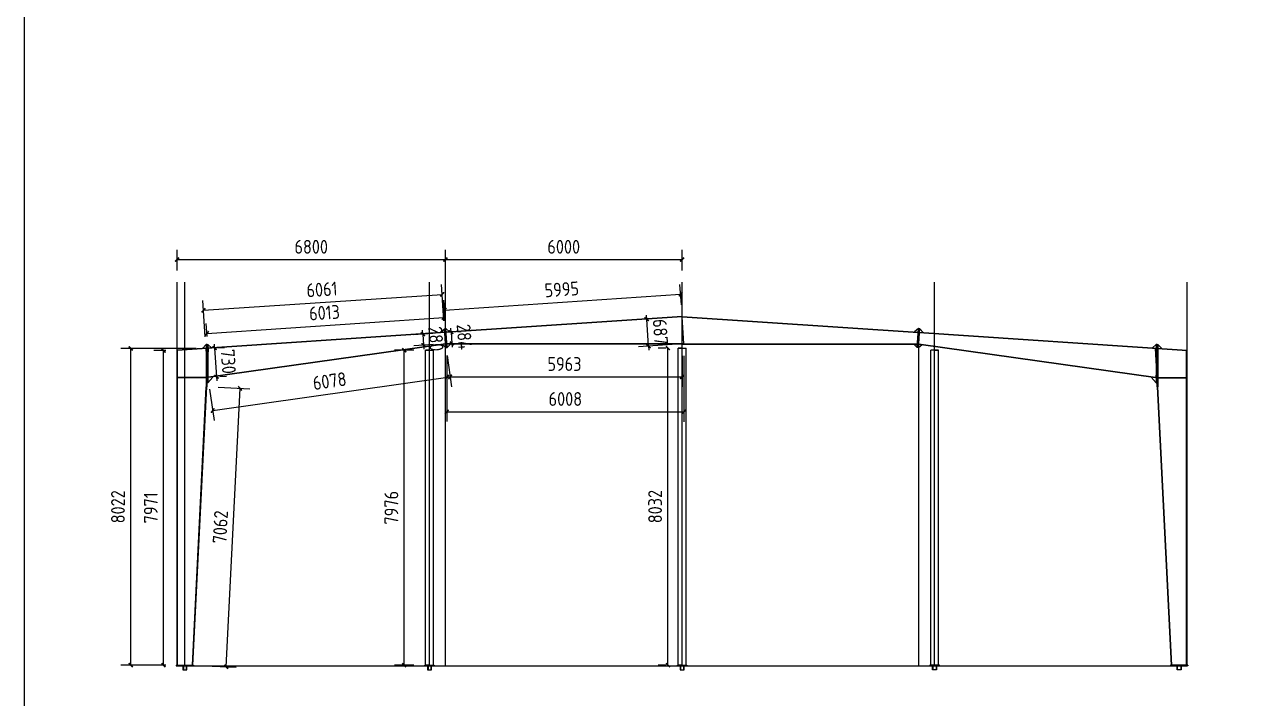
# Model space of a CAD drawing. Extents: x 564571 to 676920, y 109762 to 182243.
# Drawn here: x 566139 to 597187, y 142693 to 159767 of the extents above; entities that cross this region are included whole.
import ezdxf

# ---------------------------------------------------------------- set-up
doc = ezdxf.new("R2010")
doc.units = 0
doc.header["$LTSCALE"] = 1000
doc.header["$MEASUREMENT"] = 0
doc.layers.add('DOTE', color=1, linetype='Continuous')
doc.styles.get("Standard").update_dxf_attribs({"font": 'gbenor.shx', "bigfont": 'gbcbig.shx'})
doc.dimstyles.get("Standard").update_dxf_attribs({"dimscale": 100, "dimtxt": 3.5, "dimasz": 1, "dimexe": 2.5, "dimexo": 3, "dimgap": 1.5, "dimtad": 1, "dimdec": 0, "dimzin": 0, "dimdsep": 46, "dimtxsty": 'Standard', "dimblk": 'ARCHTICK', "dimcen": 0.09, "dimadec": 0, "dimazin": 0, "dimtfac": 1, "dimtdec": 0, "dimtix": 1, "dimtmove": 2, "dimatfit": 3, "dimfxl": 1, "dimtolj": 1, "dimtzin": 0, "dimarcsym": 0})

# ---------------------------------------------------------------- blocks, each defined once
blk = doc.blocks.new('_ArchTick')
at = {"color": 0, "linetype": 'ByBlock', "const_width": 0.4}
blk.add_lwpolyline([(-0.5, -0.5), (0.5, 0.5)], dxfattribs=at)
blk = doc.blocks.new('*D205')
at = {"color": 0, "lineweight": -2}
for p, q in [((570006, 153536), (570006, 154061)), ((576806, 151849), (576806, 154061)), ((570006, 153811), (576806, 153811))]:
    blk.add_line(p, q, dxfattribs=at)
at = {"layer": 'Defpoints', "color": 0}
for p in [(576806, 153811), (570006, 153236), (576806, 151549)]:
    blk.add_point(p, dxfattribs=at)
at = {"color": 0, "lineweight": -2, "xscale": 100, "yscale": 100, "zscale": 100, "rotation": 180}
blk.add_blockref('_ArchTick', (570006, 153811), dxfattribs=at)
at = {"color": 0, "lineweight": -2, "xscale": 100, "yscale": 100, "zscale": 100}
blk.add_blockref('_ArchTick', (576806, 153811), dxfattribs=at)
at = {"color": 0, "insert": (573406, 154136), "char_height": 350, "attachment_point": 5}
blk.add_mtext('\\A1;6800', dxfattribs=at)
blk = doc.blocks.new('*D206')
at = {"color": 0, "lineweight": -2}
for p, q in [((576806, 151849), (576806, 154061)), ((582806, 153536), (582806, 154061)), ((576806, 153811), (582806, 153811))]:
    blk.add_line(p, q, dxfattribs=at)
at = {"layer": 'Defpoints', "color": 0}
for p in [(582806, 153811), (582806, 153236), (576806, 151549)]:
    blk.add_point(p, dxfattribs=at)
at = {"color": 0, "lineweight": -2, "xscale": 100, "yscale": 100, "zscale": 100, "rotation": 180}
blk.add_blockref('_ArchTick', (576806, 153811), dxfattribs=at)
at = {"color": 0, "lineweight": -2, "xscale": 100, "yscale": 100, "zscale": 100}
blk.add_blockref('_ArchTick', (582806, 153811), dxfattribs=at)
at = {"color": 0, "insert": (579806, 154136), "char_height": 350, "attachment_point": 5}
blk.add_mtext('\\A1;6000', dxfattribs=at)
blk = doc.blocks.new('*D207')
at = {"color": 0, "lineweight": -2}
for p, q in [((576489, 151940), (575986, 151906)), ((576236, 151923), (576229, 152023)), ((576236, 151923), (576254, 151644)), ((576508, 151661), (576005, 151627)), ((576254, 151644), (576261, 151544))]:
    blk.add_line(p, q, dxfattribs=at)
at = {"layer": 'Defpoints', "color": 0}
for p in [(576789, 151960), (576254, 151644), (576807, 151680)]:
    blk.add_point(p, dxfattribs=at)
at = {"color": 0, "lineweight": -2, "xscale": 100, "yscale": 100, "zscale": 100}
for p, rotation in [((576236, 151923), 273.8140748343022), ((576254, 151644), 93.81407483430223)]:
    blk.add_blockref('_ArchTick', p, dxfattribs=dict(at, rotation=rotation))
at = {"color": 0, "insert": (576569, 151805), "char_height": 350, "attachment_point": 5, "rotation": 273.8141}
blk.add_mtext('\\A1;280', dxfattribs=at)
blk = doc.blocks.new('*D208')
at = {"color": 0, "lineweight": -2}
for p, q in [((570958, 151571), (570951, 151671)), ((570958, 151571), (571006, 150843)), ((571040, 151577), (571207, 151588)), ((571006, 150843), (571013, 150743)), ((571089, 150848), (571256, 150859))]:
    blk.add_line(p, q, dxfattribs=at)
at = {"layer": 'Defpoints', "color": 0}
for p in [(570741, 151557), (570789, 150828), (571006, 150843)]:
    blk.add_point(p, dxfattribs=at)
at = {"color": 0, "lineweight": -2, "xscale": 100, "yscale": 100, "zscale": 100}
for p, rotation in [((570958, 151571), 273.8140748342923), ((571006, 150843), 93.81407483429233)]:
    blk.add_blockref('_ArchTick', p, dxfattribs=dict(at, rotation=rotation))
at = {"color": 0, "insert": (571306, 151229), "char_height": 350, "attachment_point": 5, "rotation": 273.8141}
blk.add_mtext('\\A1;730', dxfattribs=at)
blk = doc.blocks.new('*D209')
at = {"color": 0, "lineweight": -2}
for p, q in [((576769, 152259), (576707, 153181)), ((570721, 151856), (570659, 152778)), ((570676, 152528), (576724, 152931))]:
    blk.add_line(p, q, dxfattribs=at)
at = {"layer": 'Defpoints', "color": 0}
for p in [(576724, 152931), (576789, 151960), (570741, 151557)]:
    blk.add_point(p, dxfattribs=at)
at = {"color": 0, "lineweight": -2, "xscale": 100, "yscale": 100, "zscale": 100}
for p, rotation in [((576724, 152931), 3.81407483429067), ((570676, 152528), 183.8140748342907)]:
    blk.add_blockref('_ArchTick', p, dxfattribs=dict(at, rotation=rotation))
at = {"color": 0, "insert": (573678, 153054), "char_height": 350, "attachment_point": 5, "rotation": 3.8141}
blk.add_mtext('\\A1;6061', dxfattribs=at)
blk = doc.blocks.new('*D210')
at = {"color": 0, "lineweight": -2}
for p, q in [((576769, 152257), (576747, 152591)), ((570770, 151859), (570747, 152192)), ((570764, 151943), (576764, 152341))]:
    blk.add_line(p, q, dxfattribs=at)
at = {"layer": 'Defpoints', "color": 0}
for p in [(576764, 152341), (576789, 151958), (570789, 151560)]:
    blk.add_point(p, dxfattribs=at)
at = {"color": 0, "lineweight": -2, "xscale": 100, "yscale": 100, "zscale": 100}
for p, rotation in [((576764, 152341), 3.797173424914508), ((570764, 151943), 183.7971734249145)]:
    blk.add_blockref('_ArchTick', p, dxfattribs=dict(at, rotation=rotation))
at = {"color": 0, "insert": (573742, 152466), "char_height": 350, "attachment_point": 5, "rotation": 3.7972}
blk.add_mtext('\\A1;6013', dxfattribs=at)
blk = doc.blocks.new('*D211')
at = {"color": 0, "lineweight": -2}
for p, q in [((576849, 151383), (576962, 150592)), ((570909, 149987), (576927, 150839)), ((570831, 150531), (570944, 149739))]:
    blk.add_line(p, q, dxfattribs=at)
at = {"layer": 'Defpoints', "color": 0}
for p in [(576807, 151680), (570789, 150828), (576927, 150839)]:
    blk.add_point(p, dxfattribs=at)
at = {"color": 0, "lineweight": -2, "xscale": 100, "yscale": 100, "zscale": 100}
for p, rotation in [((576927, 150839), 8.059489575299224), ((570909, 149987), 188.0594895752992)]:
    blk.add_blockref('_ArchTick', p, dxfattribs=dict(at, rotation=rotation))
at = {"color": 0, "insert": (573872, 150735), "char_height": 350, "attachment_point": 5, "rotation": 8.0595}
blk.add_mtext('\\A1;6078', dxfattribs=at)
blk = doc.blocks.new('*D212')
at = {"color": 0, "lineweight": -2}
for p, q in [((569718, 151508), (569414, 151508)), ((569664, 143538), (569664, 151508)), ((569718, 143538), (569414, 143538))]:
    blk.add_line(p, q, dxfattribs=at)
at = {"layer": 'Defpoints', "color": 0}
for p in [(569664, 151508), (570018, 151508), (570018, 143538)]:
    blk.add_point(p, dxfattribs=at)
at = {"color": 0, "lineweight": -2, "xscale": 100, "yscale": 100, "zscale": 100}
for p, rotation in [((569664, 151508), 90), ((569664, 143538), 270)]:
    blk.add_blockref('_ArchTick', p, dxfattribs=dict(at, rotation=rotation))
at = {"color": 0, "insert": (569339, 147523), "char_height": 350, "attachment_point": 5, "rotation": 90}
blk.add_mtext('\\A1;7971', dxfattribs=at)
blk = doc.blocks.new('*D213')
at = {"color": 0, "lineweight": -2}
for p, q in [((570494, 151560), (568583, 151560)), ((568833, 143538), (568833, 151560)), ((569718, 143538), (568583, 143538))]:
    blk.add_line(p, q, dxfattribs=at)
at = {"layer": 'Defpoints', "color": 0}
for p in [(568833, 151560), (570794, 151560), (570018, 143538)]:
    blk.add_point(p, dxfattribs=at)
at = {"color": 0, "lineweight": -2, "xscale": 100, "yscale": 100, "zscale": 100}
for p, rotation in [((568833, 151560), 90), ((568833, 143538), 270)]:
    blk.add_blockref('_ArchTick', p, dxfattribs=dict(at, rotation=rotation))
at = {"color": 0, "insert": (568508, 147549), "char_height": 350, "attachment_point": 5, "rotation": 90}
blk.add_mtext('\\A1;8022', dxfattribs=at)
blk = doc.blocks.new('*D214')
at = {"color": 0, "lineweight": -2}
for p, q in [((571045, 150577), (571852, 150537)), ((571252, 143496), (571603, 150549)), ((570694, 143523), (571501, 143483))]:
    blk.add_line(p, q, dxfattribs=at)
at = {"layer": 'Defpoints', "color": 0}
for p in [(570745, 150592), (571603, 150549), (570394, 143538)]:
    blk.add_point(p, dxfattribs=at)
at = {"color": 0, "lineweight": -2, "xscale": 100, "yscale": 100, "zscale": 100}
for p, rotation in [((571603, 150549), 87.1494523439832), ((571252, 143496), 267.1494523439832)]:
    blk.add_blockref('_ArchTick', p, dxfattribs=dict(at, rotation=rotation))
at = {"color": 0, "insert": (571103, 147038), "char_height": 350, "attachment_point": 5, "rotation": 87.1495}
blk.add_mtext('\\A1;7062', dxfattribs=at)
blk = doc.blocks.new('*D215')
at = {"color": 0, "lineweight": -2}
for p, q in [((576954, 151973), (576947, 152073)), ((576954, 151973), (576973, 151689)), ((577124, 151984), (577203, 151989)), ((576973, 151689), (576979, 151590)), ((577143, 151701), (577222, 151706))]:
    blk.add_line(p, q, dxfattribs=at)
at = {"layer": 'Defpoints', "color": 0}
for p in [(576825, 151964), (576843, 151681), (576973, 151689)]:
    blk.add_point(p, dxfattribs=at)
at = {"color": 0, "lineweight": -2, "xscale": 100, "yscale": 100, "zscale": 100}
for p, rotation in [((576954, 151973), 273.7971734249205), ((576973, 151689), 93.79717342492052)]:
    blk.add_blockref('_ArchTick', p, dxfattribs=dict(at, rotation=rotation))
at = {"color": 0, "insert": (577287, 151853), "char_height": 350, "attachment_point": 5, "rotation": 273.7972}
blk.add_mtext('\\A1;284', dxfattribs=at)
blk = doc.blocks.new('*D216')
at = {"color": 0, "lineweight": -2}
for p, q in [((576843, 151381), (576843, 150593)), ((582806, 151377), (582806, 150590)), ((576843, 150843), (582806, 150840))]:
    blk.add_line(p, q, dxfattribs=at)
at = {"layer": 'Defpoints', "color": 0}
for p in [(576843, 151681), (582806, 151677), (582806, 150840)]:
    blk.add_point(p, dxfattribs=at)
at = {"color": 0, "lineweight": -2, "xscale": 100, "yscale": 100, "zscale": 100}
for p, rotation in [((576843, 150843), 179.967175752592), ((582806, 150840), 359.967175752592)]:
    blk.add_blockref('_ArchTick', p, dxfattribs=dict(at, rotation=rotation))
at = {"color": 0, "insert": (579825, 151166), "char_height": 350, "attachment_point": 5, "rotation": 359.9672}
blk.add_mtext('\\A1;5963', dxfattribs=at)
blk = doc.blocks.new('*D217')
at = {"color": 0, "lineweight": -2}
for p, q in [((576843, 151381), (576842, 149707)), ((582852, 151377), (582851, 149704)), ((576842, 149957), (582851, 149954))]:
    blk.add_line(p, q, dxfattribs=at)
at = {"layer": 'Defpoints', "color": 0}
for p in [(576843, 151681), (582852, 151677), (582851, 149954)]:
    blk.add_point(p, dxfattribs=at)
at = {"color": 0, "lineweight": -2, "xscale": 100, "yscale": 100, "zscale": 100}
for p, rotation in [((576842, 149957), 179.9671757525923), ((582851, 149954), 359.9671757525924)]:
    blk.add_blockref('_ArchTick', p, dxfattribs=dict(at, rotation=rotation))
at = {"color": 0, "insert": (579847, 150280), "char_height": 350, "attachment_point": 5, "rotation": 359.9672}
blk.add_mtext('\\A1;6008', dxfattribs=at)
blk = doc.blocks.new('*D218')
at = {"color": 0, "lineweight": -2}
for p, q in [((576006, 151514), (575513, 151514)), ((575763, 143538), (575763, 151514)), ((576006, 143538), (575513, 143538))]:
    blk.add_line(p, q, dxfattribs=at)
at = {"layer": 'Defpoints', "color": 0}
for p in [(575763, 151514), (576306, 151514), (576306, 143538)]:
    blk.add_point(p, dxfattribs=at)
at = {"color": 0, "lineweight": -2, "xscale": 100, "yscale": 100, "zscale": 100}
for p, rotation in [((575763, 151514), 90), ((575763, 143538), 270)]:
    blk.add_blockref('_ArchTick', p, dxfattribs=dict(at, rotation=rotation))
at = {"color": 0, "insert": (575438, 147526), "char_height": 350, "attachment_point": 5, "rotation": 90}
blk.add_mtext('\\A1;7976', dxfattribs=at)
blk = doc.blocks.new('*D219')
at = {"color": 0, "lineweight": -2}
for p, q in [((582507, 152343), (581660, 152287)), ((581909, 152303), (581902, 152403)), ((581955, 151618), (581909, 152303)), ((582553, 151657), (581705, 151601)), ((581955, 151618), (581961, 151518))]:
    blk.add_line(p, q, dxfattribs=at)
at = {"layer": 'Defpoints', "color": 0}
for p in [(581909, 152303), (582806, 152363), (582852, 151677)]:
    blk.add_point(p, dxfattribs=at)
at = {"color": 0, "lineweight": -2, "xscale": 100, "yscale": 100, "zscale": 100}
for p, rotation in [((581909, 152303), 273.8140748342848), ((581955, 151618), 93.81407483428484)]:
    blk.add_blockref('_ArchTick', p, dxfattribs=dict(at, rotation=rotation))
at = {"color": 0, "insert": (582256, 151982), "char_height": 350, "attachment_point": 5, "rotation": 273.8141}
blk.add_mtext('\\A1;687', dxfattribs=at)
blk = doc.blocks.new('*D220')
at = {"color": 0, "lineweight": -2}
for p, q in [((582787, 152662), (582752, 153181)), ((576805, 152264), (576770, 152783)), ((576787, 152533), (582769, 152932))]:
    blk.add_line(p, q, dxfattribs=at)
at = {"layer": 'Defpoints', "color": 0}
for p in [(582769, 152932), (582807, 152363), (576825, 151964)]:
    blk.add_point(p, dxfattribs=at)
at = {"color": 0, "lineweight": -2, "xscale": 100, "yscale": 100, "zscale": 100}
for p, rotation in [((582769, 152932), 3.814074834290835), ((576787, 152533), 183.8140748342909)]:
    blk.add_blockref('_ArchTick', p, dxfattribs=dict(at, rotation=rotation))
at = {"color": 0, "insert": (579756, 153057), "char_height": 350, "attachment_point": 5, "rotation": 3.8141}
blk.add_mtext('\\A1;5995', dxfattribs=at)
blk = doc.blocks.new('*D243')
at = {"color": 0, "lineweight": -2}
for p, q in [((582406, 151569), (582197, 151569)), ((582447, 143538), (582447, 151569)), ((582406, 143538), (582197, 143538))]:
    blk.add_line(p, q, dxfattribs=at)
at = {"layer": 'Defpoints', "color": 0}
for p in [(582447, 151569), (582706, 151569), (582706, 143538)]:
    blk.add_point(p, dxfattribs=at)
at = {"color": 0, "lineweight": -2, "xscale": 100, "yscale": 100, "zscale": 100}
for p, rotation in [((582447, 151569), 90), ((582447, 143538), 270)]:
    blk.add_blockref('_ArchTick', p, dxfattribs=dict(at, rotation=rotation))
at = {"color": 0, "insert": (582122, 147554), "char_height": 350, "attachment_point": 5, "rotation": 90}
blk.add_mtext('\\A1;8032', dxfattribs=at)

msp = doc.modelspace()

# ---------------------------------------------------------------- linework, layer by layer
for p, q in [((582806.2, 152371), (576824.1, 151972.2)), ((582806.7, 152363), (576824.7, 151964.2)), ((582806.2, 143517.7), (582806.2, 152371)), ((582806.2, 152371), (588788.2, 151972.2)), ((582806.2, 152363), (588787.7, 151964.2)), ((576806.2, 151971), (570006.2, 151517.7)), ((576806.9, 151961.1), (570006.9, 151507.7)), ((576782.3, 152059.6), (576698.4, 151963.8)), ((576782.3, 152059.6), (576818.2, 152062)), ((576814.1, 151580.7), (576782.3, 152059.6)), ((576832, 151581.9), (576800.2, 152060.8)), ((576806.2, 143537.7), (576806.2, 151971)), ((576850, 151583.1), (576818.2, 152062)), ((576818.2, 152062), (576913.9, 151978.2)), ((588794.2, 152062), (588698.4, 151978.2)), ((588762.4, 151583.1), (588794.2, 152062)), ((588780.4, 151581.9), (588812.1, 152060.8)), ((588830.1, 152059.6), (588794.2, 152062)), ((588798.3, 151580.7), (588830.1, 152059.6)), ((588805.5, 151961.1), (595605.5, 151507.7)), ((588806.2, 143537.7), (588806.2, 151971)), ((588806.2, 151971), (595606.2, 151517.7)), ((588830.1, 152059.6), (588914, 151963.8)), ((570006.2, 143517.7), (570006.2, 151517.7)), ((570018.2, 143537.7), (570018.2, 151518.5)), ((570650.9, 151560.7), (570745.4, 151661.7)), ((576807.4, 151680.5), (570745.4, 150822.1)), ((576808.1, 151670.5), (570745.4, 150812)), ((570767.4, 151661.7), (570745.4, 151661.7)), ((570745.4, 151661.7), (570745.4, 150591.7)), ((570767.4, 150591.7), (570767.4, 151661.7)), ((570767.4, 150591.7), (570767.4, 151661.7)), ((570767.4, 151661.7), (570789.4, 151661.7)), ((570767.4, 151033.5), (570794.2, 151571.6)), ((570767.4, 150792.2), (570806.2, 151571)), ((570789.4, 151661.7), (570789.4, 150691.7)), ((570789.4, 151661.7), (570881, 151576)), ((576814.1, 151580.7), (576719, 151657.9)), ((576814.1, 151580.7), (576850, 151583.1)), ((582851.9, 151677.4), (576843.5, 151680.9)), ((582806.2, 151669.5), (576844.1, 151672.9)), ((576850, 151583.1), (576934.1, 151672.8)), ((582706.2, 143537.7), (582706.2, 151569.5)), ((582706.2, 151569.5), (582906.2, 151569.5)), ((582760.5, 151677.4), (588768.9, 151680.9)), ((582806.2, 151669.5), (588768.3, 151672.9)), ((582906.2, 143537.7), (582906.2, 151569.5)), ((588762.4, 151583.1), (588678.3, 151672.8)), ((588798.3, 151580.7), (588762.4, 151583.1)), ((588798.3, 151580.7), (588893.4, 151657.9)), ((588804.3, 151670.5), (594867, 150812)), ((588804.9, 151680.5), (594867, 150822.1)), ((594823, 151661.7), (594731.4, 151576)), ((594845, 150792.2), (594806.2, 151571)), ((594845, 151033.5), (594818.2, 151571.6)), ((594823, 151661.7), (594823, 150691.7)), ((594845, 151661.7), (594823, 151661.7)), ((594845, 150591.7), (594845, 151661.7)), ((594845, 151661.7), (594867, 151661.7)), ((594845, 150591.7), (594845, 151661.7)), ((594867, 151661.7), (594867, 150591.7)), ((594961.5, 151560.7), (594867, 151661.7)), ((595594.2, 143537.7), (595594.2, 151518.5)), ((576306.2, 143537.7), (576306.2, 151513.6)), ((576406.2, 151513.6), (576306.2, 151513.6)), ((576306.2, 151513.6), (576506.2, 151513.6)), ((576506.2, 143537.7), (576506.2, 151513.6)), ((589106.2, 143537.7), (589106.2, 151513.6)), ((589306.2, 151513.6), (589106.2, 151513.6)), ((589206.2, 151513.6), (589306.2, 151513.6)), ((589306.2, 143537.7), (589306.2, 151513.6)), ((570745.4, 150822), (570018.2, 150822)), ((570745.4, 150812), (570018.2, 150812)), ((570394.2, 143538.3), (570745.4, 150591.7)), ((570406.2, 143537.7), (570757.4, 150591.7)), ((570745.4, 150591.7), (570757.4, 150591.7)), ((570745.4, 150591.7), (570767.4, 150591.7)), ((570789.4, 150691.7), (570767.4, 150691.7)), ((570914.7, 150836), (570789.4, 150691.7)), ((594697.7, 150836), (594823, 150691.7)), ((594823, 150691.7), (594845, 150691.7)), ((594867, 150591.7), (594845, 150591.7)), ((595206.2, 143537.7), (594854.9, 150591.7)), ((594867, 150591.7), (594854.9, 150591.7)), ((594867, 150822), (595594.2, 150822)), ((594867, 150812), (595594.2, 150812)), ((595218.2, 143538.3), (594867, 150591.7)), ((569986.2, 143537.7), (570426.2, 143537.7)), ((569986.2, 143537.7), (569986.2, 143517.7)), ((569986.2, 143517.7), (570426.2, 143517.7)), ((570006.2, 143517.7), (595606.2, 143517.7)), ((570206.2, 143517.7), (570156.2, 143517.7)), ((570156.2, 143517.7), (570156.2, 143417.7)), ((570166.2, 143517.7), (570166.2, 143417.7)), ((570246.2, 143417.7), (570246.2, 143517.7)), ((570256.2, 143417.7), (570256.2, 143517.7)), ((570426.2, 143537.7), (570426.2, 143517.7)), ((576286.2, 143517.7), (576286.2, 143537.7)), ((576286.2, 143537.7), (576526.2, 143537.7)), ((576406.2, 143517.7), (576286.2, 143517.7)), ((576526.2, 143517.7), (576286.2, 143517.7)), ((576406.2, 143537.7), (576306.2, 143537.7)), ((576406.2, 143517.7), (576356.2, 143517.7)), ((576356.2, 143517.7), (576356.2, 143417.7)), ((576366.2, 143517.7), (576366.2, 143417.7)), ((576446.2, 143417.7), (576446.2, 143517.7)), ((576456.2, 143417.7), (576456.2, 143517.7)), ((576526.2, 143537.7), (576526.2, 143517.7)), ((582686.2, 143517.7), (582686.2, 143537.7)), ((582686.2, 143537.7), (582926.2, 143537.7)), ((582806.2, 143517.7), (582686.2, 143517.7)), ((582926.2, 143517.7), (582686.2, 143517.7)), ((582806.2, 143537.7), (582706.2, 143537.7)), ((582806.2, 143517.7), (582756.2, 143517.7)), ((582756.2, 143517.7), (582756.2, 143417.7)), ((582766.2, 143517.7), (582766.2, 143417.7)), ((582846.2, 143417.7), (582846.2, 143517.7)), ((582856.2, 143417.7), (582856.2, 143517.7)), ((582926.2, 143537.7), (582926.2, 143517.7)), ((589326.2, 143537.7), (589086.2, 143537.7)), ((589086.2, 143537.7), (589086.2, 143517.7)), ((589086.2, 143517.7), (589326.2, 143517.7)), ((589156.2, 143417.7), (589156.2, 143517.7)), ((589166.2, 143417.7), (589166.2, 143517.7)), ((589206.2, 143537.7), (589306.2, 143537.7)), ((589206.2, 143517.7), (589326.2, 143517.7)), ((589206.2, 143517.7), (589256.2, 143517.7)), ((589246.2, 143517.7), (589246.2, 143417.7)), ((589256.2, 143517.7), (589256.2, 143417.7)), ((589326.2, 143517.7), (589326.2, 143537.7)), ((595626.2, 143537.7), (595186.2, 143537.7)), ((595186.2, 143537.7), (595186.2, 143517.7)), ((595626.2, 143517.7), (595186.2, 143517.7)), ((595356.2, 143417.7), (595356.2, 143517.7)), ((595366.2, 143417.7), (595366.2, 143517.7)), ((595406.2, 143517.7), (595456.2, 143517.7)), ((595446.2, 143517.7), (595446.2, 143417.7)), ((595456.2, 143517.7), (595456.2, 143417.7)), ((595626.2, 143537.7), (595626.2, 143517.7)), ((570156.2, 143417.7), (570256.2, 143417.7)), ((576356.2, 143417.7), (576456.2, 143417.7)), ((582756.2, 143417.7), (582856.2, 143417.7)), ((589256.2, 143417.7), (589156.2, 143417.7)), ((595456.2, 143417.7), (595356.2, 143417.7))]:
    msp.add_line(p, q)
at = {"color": 1}
for p, q in [((582851.9, 151677.4), (582806.2, 152363)), ((576807.4, 151680.5), (576788.8, 151959.8)), ((588804.9, 151680.5), (588823.6, 151959.8)), ((570789.4, 150828.3), (570740.9, 151556.7)), ((582806.2, 151569.5), (582706.2, 151569.5)), ((594823, 150828.3), (594871.5, 151556.7))]:
    msp.add_line(p, q, dxfattribs=at)
msp.add_lwpolyline([(566139.1, 160162.3), (601779.1, 160162.3), (601779.1, 134962.3), (566139.1, 134962.3)], close=True)
at = {"layer": 'DOTE'}
for p, q in [((570006.2, 143517.7), (570006.2, 153235.7)), ((570206.2, 143517.7), (570206.2, 153235.7)), ((576406.2, 143517.7), (576406.2, 153235.7)), ((582806.2, 143517.7), (582806.2, 153235.7)), ((589206.2, 143517.7), (589206.2, 153235.7)), ((595606.2, 143517.7), (595606.2, 153235.7)), ((595606.2, 143517.7), (595606.2, 153235.7))]:
    msp.add_line(p, q, dxfattribs=at)

# ---------------------------------------------------------------- dimensions: what is measured, and where the dimension line sits
for base, p1, p2, picture, middle in [((576806.2, 153811.2), (570006.2, 153235.7), (576806.2, 151549.2), '*D205', (573406.2, 154136.2)), ((582806.2, 153811.2), (576806.2, 151549.2), (582806.2, 153235.7), '*D206', (579806.2, 154136.2))]:
    dim = msp.add_linear_dim(base=base, p1=p1, p2=p2, dimstyle='Standard')
    dim.commit()
    dim.dimension.update_dxf_attribs({"geometry": picture, "text_midpoint": middle})
at = {"color": 1}
for p1, p2, distance, picture, middle in [((570740.9, 151556.7), (576788.9, 151959.9), 973.6, '*D209', (573678.5, 153054)), ((576824.7, 151964.2), (582806.7, 152363), 570.1, '*D220', (579756.2, 153056.7)), ((570789.4, 151559.9), (576789, 151958.1), 383.9, '*D210', (573742.3, 152466.3)), ((576788.8, 151959.8), (576807.4, 151680.5), -554.2, '*D207', (576569.4, 151804.9)), ((576824.7, 151964.2), (576843.5, 151680.9), 129.4, '*D215', (577287.5, 151852.7)), ((582851.9, 151677.4), (582806.2, 152363), 899.1, '*D219', (582256.2, 151982)), ((570018.2, 143537.7), (570018.2, 151508.5), 354, '*D212', (569339.2, 147523.1)), ((570740.9, 151556.7), (570789.4, 150828.3), 217.4, '*D208', (571306.3, 151228.6)), ((570789.4, 150828.3), (576807.4, 151680.5), -849.8, '*D211', (573872, 150734.8)), ((576306.2, 143537.7), (576306.2, 151513.6), 543.7, '*D218', (575437.5, 147525.6)), ((576843.5, 151680.9), (582851.9, 151677.4), -1723.8, '*D217', (579846.9, 150280.4)), ((576843.5, 151680.9), (582806.2, 151677.5), -837.7, '*D216', (579824.5, 151166.5)), ((582706.2, 143537.7), (582706.2, 151569.5), 259.3, '*D243', (582121.9, 147553.6)), ((570394.2, 143538.3), (570745.4, 150591.7), -858.4, '*D214', (571102.5, 147038.5))]:
    dim = msp.add_aligned_dim(p1=p1, p2=p2, distance=distance, dimstyle='Standard', dxfattribs=at)
    dim.commit()
    dim.dimension.update_dxf_attribs({"geometry": picture, "text_midpoint": middle})
dim = msp.add_linear_dim(base=(568832.5079, 151560.1704), p1=(570018.1861, 143537.6963), p2=(570793.6306, 151560.1704), angle=90, dimstyle='Standard', dxfattribs=at)
dim.commit()
dim.dimension.update_dxf_attribs({"geometry": '*D213', "text_midpoint": (568507.5079, 147548.9334)})

doc.saveas('drawing.dxf')
